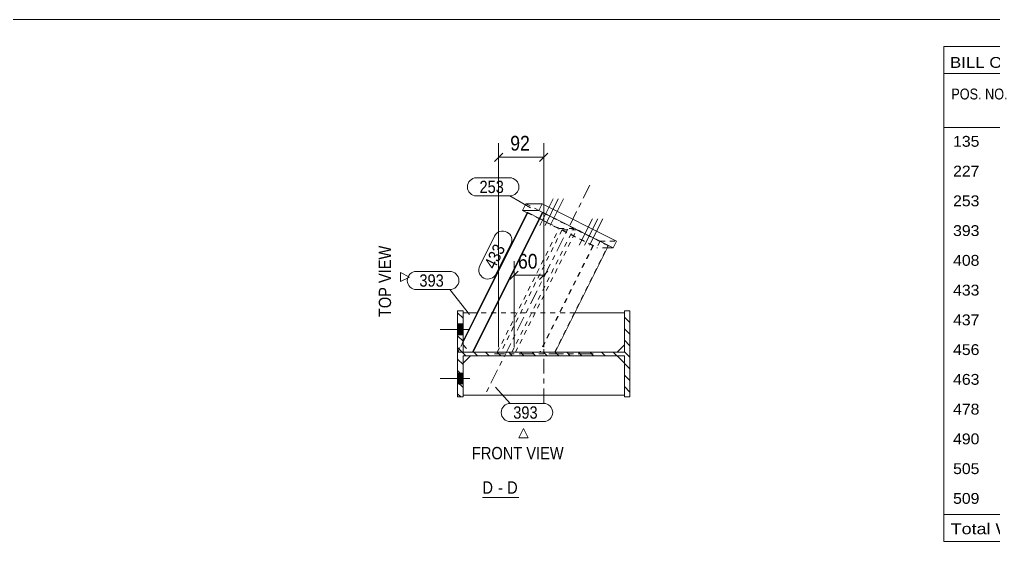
# Model space of a CAD drawing. Header units: millimetres. Extents: x 2 to 825, y 1 to 579.
# Drawn here: x 452.3 to 650.1, y 472.9 to 579 of the extents above; entities that cross this region are included whole.
import ezdxf

# ---------------------------------------------------------------- set-up
doc = ezdxf.new("R2010")
doc.units = ezdxf.units.MM
for name, pattern in [('XKITLINE00', [0]), ('XKITLINE01', [4, 1, -1, 1, -1]), ('XKITLINE03', [6, 3, -1, 1, -1])]:
    doc.linetypes.add(name, pattern=pattern)
for name, color, linetype, lineweight in [('Bolt', 3, 'Continuous', 0), ('Dimensions', 7, 'Continuous', 0), ('DrawingSheet', 5, 'Continuous', 0), ('OtherObjectType', 7, 'Continuous', 0), ('Part', 2, 'Continuous', 0), ('PartMark', 7, 'Continuous', 0)]:
    doc.layers.add(name, color=color, linetype=linetype, lineweight=lineweight)
doc.styles.add('ARIAL', font='ARIAL.TTF')
doc.styles.add('ARIAL_NARROW', font='ARIALN.TTF')

# ---------------------------------------------------------------- blocks, each defined once
blk = doc.blocks.new('*A4')
at = {"layer": 'Part', "color": 7, "linetype": 'XKITLINE00', "lineweight": 0}
for p, q in [((542.36, 518.28), (541.26, 519.38)), ((576.26, 517.38), (575.16, 518.48)), ((576.26, 519.74), (576.26, 519.74)), ((576.26, 519.74), (576.26, 519.74)), ((542.36, 515.92), (541.26, 517.02)), ((542.36, 513.57), (541.26, 514.67)), ((576.26, 515.03), (575.16, 516.13)), ((576.26, 512.67), (575.16, 513.77)), ((542.93, 510.64), (541.26, 512.31)), ((545.28, 510.64), (544.58, 511.34)), ((547.64, 510.64), (546.94, 511.34)), ((550, 510.64), (549.3, 511.34)), ((552.36, 510.64), (551.66, 511.34)), ((554.71, 510.64), (554.01, 511.34)), ((557.07, 510.64), (556.37, 511.34)), ((559.43, 510.64), (558.73, 511.34)), ((561.79, 510.64), (561.09, 511.34)), ((564.14, 510.64), (563.44, 511.34)), ((566.5, 510.64), (565.8, 511.34)), ((568.86, 510.64), (568.16, 511.34)), ((571.21, 510.64), (570.51, 511.34)), ((573.57, 510.64), (572.87, 511.34)), ((576.26, 510.31), (575.16, 511.41)), ((542.36, 508.85), (541.26, 509.95)), ((576.26, 507.96), (575.16, 509.06)), ((542.36, 506.5), (541.26, 507.6)), ((576.26, 505.6), (575.16, 506.7)), ((542.36, 504.14), (541.26, 505.24)), ((541.9, 502.24), (541.26, 502.88)), ((576.26, 503.24), (575.16, 504.34))]:
    blk.add_line(p, q, dxfattribs=at)
blk = doc.blocks.new('*A116')
at = {"layer": 'Bolt'}
for points in [[(542.36, 514.89), (541.26, 514.89), (541.26, 517.09), (542.36, 517.09)], [(542.36, 514.89), (541.26, 514.89), (541.26, 517.09), (542.36, 517.09)], [(542.36, 514.89), (541.26, 514.89), (541.26, 517.09), (542.36, 517.09)], [(542.36, 504.89), (541.26, 504.89), (541.26, 507.09), (542.36, 507.09)], [(542.36, 504.89), (541.26, 504.89), (541.26, 507.09), (542.36, 507.09)], [(542.36, 504.89), (541.26, 504.89), (541.26, 507.09), (542.36, 507.09)]]:
    blk.add_hatch(color=3, dxfattribs=at).paths.add_polyline_path(points, flags=17)
at = {"layer": 'Bolt', "color": 3, "linetype": 'XKITLINE00', "lineweight": 0}
for p, q in [((542.36, 517.09), (541.26, 517.09)), ((542.36, 517.09), (541.26, 517.09)), ((542.36, 517.09), (541.26, 517.09)), ((543.71, 515.99), (537.71, 515.99)), ((543.71, 515.99), (537.71, 515.99)), ((543.71, 515.99), (537.71, 515.99)), ((542.36, 514.89), (541.26, 514.89)), ((542.36, 514.89), (541.26, 514.89)), ((542.36, 514.89), (541.26, 514.89)), ((542.36, 507.09), (541.26, 507.09)), ((542.36, 507.09), (541.26, 507.09)), ((542.36, 507.09), (541.26, 507.09)), ((543.71, 505.99), (537.71, 505.99)), ((543.71, 505.99), (537.71, 505.99)), ((543.71, 505.99), (537.71, 505.99)), ((542.36, 504.89), (541.26, 504.89)), ((542.36, 504.89), (541.26, 504.89)), ((542.36, 504.89), (541.26, 504.89))]:
    blk.add_line(p, q, dxfattribs=at)
blk = doc.blocks.new('*A117')
at = {"layer": 'Bolt', "color": 3, "linetype": 'XKITLINE00', "lineweight": 0}
for p, q in [((557.97, 537.14), (560.65, 542.51)), ((559.02, 537.14), (561.7, 542.51)), ((560.07, 537.14), (562.75, 542.51)), ((565.97, 533.11), (568.65, 538.47)), ((567.02, 533.11), (569.7, 538.47)), ((568.07, 533.11), (570.75, 538.47))]:
    blk.add_line(p, q, dxfattribs=at)
blk = doc.blocks.new('*A118')
at = {"layer": 'Part', "color": 7, "linetype": 'XKITLINE03', "lineweight": 0}
for p, q in [((558.76, 500.99), (558.76, 520.99)), ((568.76, 510.99), (548.76, 510.99))]:
    blk.add_line(p, q, dxfattribs=at)
at = {"layer": 'Part', "color": 2, "linetype": 'XKITLINE00', "lineweight": 0}
for p, q in [((541.26, 502.24), (541.26, 519.74)), ((541.26, 519.74), (542.36, 519.74)), ((542.36, 519.74), (542.36, 511.34)), ((575.16, 511.34), (575.16, 519.74)), ((575.16, 519.74), (576.26, 519.74)), ((576.26, 519.74), (576.26, 502.24)), ((542.36, 511.34), (575.16, 511.34)), ((575.16, 510.64), (542.36, 510.64)), ((542.36, 510.64), (542.36, 502.24)), ((575.16, 502.24), (575.16, 510.64)), ((542.36, 502.24), (541.26, 502.24)), ((576.26, 502.24), (575.16, 502.24))]:
    blk.add_line(p, q, dxfattribs=at)
blk = doc.blocks.new('*A119')
at = {"layer": 'Part', "color": 2, "linetype": 'XKITLINE00', "lineweight": 0}
for p, q in [((542.36, 519.34), (545.24, 519.34)), ((575.16, 519.34), (565.07, 519.34)), ((573.66, 511.34), (575.16, 512.84))]:
    blk.add_line(p, q, dxfattribs=at)
at = {"layer": 'Part', "color": 7, "linetype": 'XKITLINE01', "lineweight": 0}
for p, q in [((542.36, 519.34), (542.36, 512.84)), ((565.07, 519.34), (545.24, 519.34)), ((575.16, 512.84), (575.16, 519.34)), ((542.36, 512.84), (543.86, 511.34)), ((543.86, 511.34), (573.66, 511.34))]:
    blk.add_line(p, q, dxfattribs=at)
blk = doc.blocks.new('*A120')
at = {"layer": 'Part', "color": 2, "linetype": 'XKITLINE00', "lineweight": 0}
for p, q in [((542.36, 509.14), (543.86, 510.64)), ((573.66, 510.64), (575.16, 509.14)), ((575.16, 502.64), (542.36, 502.64))]:
    blk.add_line(p, q, dxfattribs=at)
at = {"layer": 'Part', "color": 7, "linetype": 'XKITLINE01', "lineweight": 0}
for p, q in [((543.86, 510.64), (573.66, 510.64)), ((542.36, 502.64), (542.36, 509.14)), ((575.16, 509.14), (575.16, 502.64))]:
    blk.add_line(p, q, dxfattribs=at)
blk = doc.blocks.new('*A121')
at = {"layer": 'Part', "color": 7, "linetype": 'XKITLINE03', "lineweight": 0}
blk.add_line((568.11, 545.32), (546.7, 502.4), dxfattribs=at)
at = {"layer": 'Part', "color": 2, "linetype": 'XKITLINE00', "lineweight": 0}
for p, q in [((555.5, 539.74), (542.36, 513.39)), ((544.29, 511.34), (558.46, 539.74)), ((544.39, 511.34), (558.55, 539.74)), ((555.41, 539.74), (545.23, 519.34)), ((555.41, 539.74), (555.5, 539.74)), ((555.5, 539.74), (557.87, 538.55)), ((558.46, 539.74), (558.55, 539.74)), ((558.55, 539.74), (571.89, 533.01)), ((561.08, 511.34), (571.89, 533.01)), ((542.36, 513.58), (544.83, 518.54)), ((541.24, 511.34), (541.26, 511.38)), ((541.24, 511.34), (541.26, 511.34))]:
    blk.add_line(p, q, dxfattribs=at)
at = {"layer": 'Part', "color": 7, "linetype": 'XKITLINE01', "lineweight": 0}
for p, q in [((568.74, 533.01), (555.41, 539.74)), ((557.87, 538.55), (557.94, 538.51)), ((557.94, 538.51), (561.88, 536.52)), ((564.84, 536.52), (558.46, 539.74)), ((549.32, 511.34), (561.88, 536.52)), ((562.46, 536.23), (550.04, 511.34)), ((552.28, 511.34), (564.84, 536.52)), ((553, 511.34), (565.42, 536.23)), ((561.88, 536.52), (564.84, 536.52)), ((565.42, 536.23), (562.46, 536.23)), ((562.46, 536.23), (568.84, 533.01)), ((571.79, 533.01), (565.42, 536.23)), ((568.74, 533.01), (557.93, 511.34)), ((568.84, 533.01), (558.02, 511.34)), ((560.98, 511.34), (571.79, 533.01)), ((568.84, 533.01), (568.74, 533.01)), ((571.89, 533.01), (571.79, 533.01)), ((545.23, 519.34), (544.83, 518.54)), ((541.26, 511.38), (542.36, 513.58)), ((542.36, 513.39), (541.34, 511.34)), ((541.26, 511.34), (561.08, 511.34))]:
    blk.add_line(p, q, dxfattribs=at)
blk = doc.blocks.new('*A122')
at = {"layer": 'Part', "color": 2, "linetype": 'XKITLINE00', "lineweight": 0}
for p, q in [((554.41, 540.19), (555.08, 541.53)), ((554.41, 540.19), (555.39, 539.7)), ((554.41, 540.19), (557.77, 540.19)), ((555.08, 541.53), (558.44, 541.53)), ((558.44, 541.53), (557.77, 540.19)), ((572.88, 532.57), (557.77, 540.19)), ((573.55, 533.91), (558.44, 541.53)), ((572.88, 532.57), (571.66, 532.57)), ((573.55, 533.91), (572.88, 532.57))]:
    blk.add_line(p, q, dxfattribs=at)
at = {"layer": 'Part', "color": 7, "linetype": 'XKITLINE01', "lineweight": 0}
for p, q in [((555.08, 541.53), (570.19, 533.91)), ((555.39, 539.7), (569.53, 532.57)), ((570.19, 533.91), (569.53, 532.57)), ((571.66, 532.57), (569.53, 532.57)), ((570.19, 533.91), (573.55, 533.91))]:
    blk.add_line(p, q, dxfattribs=at)
blk = doc.blocks.new('*A164')
at = {"layer": 'DrawingSheet', "color": 5, "linetype": 'XKITLINE00', "lineweight": 0}
blk.add_line((825, 579), (5, 579), dxfattribs=at)
blk = doc.blocks.new('*A170')
at = {"layer": 'OtherObjectType', "color": 7, "linetype": 'XKITLINE00', "lineweight": 0}
for p, q in [((639.98, 573.5), (815.98, 573.5)), ((639.98, 573.5), (639.98, 562.5)), ((682.26, 573.42), (682.26, 567.87)), ((740.85, 568), (740.85, 573.5)), ((783.43, 567.96), (783.43, 573.42)), ((815.98, 568), (815.98, 573.5)), ((639.98, 568), (815.98, 568)), ((656.64, 568), (656.64, 557)), ((668.4, 567.98), (668.4, 557.03)), ((700.12, 567.99), (700.13, 557)), ((717.78, 567.98), (717.78, 557)), ((740.85, 567.98), (740.85, 557)), ((767.43, 568), (767.43, 557)), ((798.42, 568), (798.42, 557)), ((815.98, 568), (815.98, 562.5)), ((639.98, 562.5), (639.98, 557)), ((767.45, 562.52), (798.45, 562.52)), ((783.28, 562.52), (783.28, 557)), ((815.98, 562.5), (815.98, 557)), ((639.98, 557), (815.98, 557)), ((639.98, 557), (639.98, 550.95)), ((656.63, 557), (656.63, 550.95)), ((668.44, 556.99), (668.44, 550.95)), ((700.12, 557), (700.11, 550.95)), ((717.79, 557), (717.79, 550.95)), ((740.87, 557), (740.87, 550.95)), ((767.44, 557), (767.44, 550.95)), ((783.33, 556.95), (783.33, 550.95)), ((798.43, 557), (798.43, 550.95)), ((815.98, 557), (815.98, 550.95)), ((639.98, 550.95), (639.98, 544.9)), ((656.63, 550.95), (656.63, 544.9)), ((668.44, 550.94), (668.44, 544.9)), ((700.12, 550.95), (700.11, 544.9)), ((717.79, 550.95), (717.79, 544.9)), ((740.87, 550.95), (740.87, 544.9)), ((767.44, 550.95), (767.44, 544.9)), ((783.33, 550.9), (783.33, 544.9)), ((798.43, 550.95), (798.43, 544.9)), ((815.98, 550.95), (815.98, 544.9)), ((639.98, 544.9), (639.98, 538.85)), ((656.63, 544.9), (656.63, 538.85)), ((668.44, 544.89), (668.44, 538.85)), ((700.12, 544.9), (700.11, 538.85)), ((717.79, 544.9), (717.79, 538.85)), ((740.87, 544.9), (740.87, 538.85)), ((767.44, 544.9), (767.44, 538.85)), ((783.33, 544.85), (783.33, 538.85)), ((798.43, 544.9), (798.43, 538.85)), ((815.98, 544.9), (815.98, 538.85)), ((639.98, 538.85), (639.98, 532.8)), ((656.63, 538.85), (656.63, 532.8)), ((668.44, 538.84), (668.44, 532.8)), ((700.12, 538.85), (700.11, 532.8)), ((717.79, 538.85), (717.79, 532.8)), ((740.87, 538.85), (740.87, 532.8)), ((767.44, 538.85), (767.44, 532.8)), ((783.33, 538.8), (783.33, 532.8)), ((798.43, 538.85), (798.43, 532.8)), ((815.98, 538.85), (815.98, 532.8)), ((639.98, 532.8), (639.98, 526.75)), ((656.63, 532.8), (656.63, 526.75)), ((668.44, 532.79), (668.44, 526.75)), ((700.12, 532.8), (700.11, 526.75)), ((717.79, 532.8), (717.79, 526.75)), ((740.87, 532.8), (740.87, 526.75)), ((767.44, 532.8), (767.44, 526.75)), ((783.33, 532.75), (783.33, 526.75)), ((798.43, 532.8), (798.43, 526.75)), ((815.98, 532.8), (815.98, 526.75)), ((639.98, 526.75), (639.98, 520.7)), ((656.63, 526.75), (656.63, 520.7)), ((668.44, 526.74), (668.44, 520.7)), ((700.12, 526.75), (700.11, 520.7)), ((717.79, 526.75), (717.79, 520.7)), ((740.87, 526.75), (740.87, 520.7)), ((767.44, 526.75), (767.44, 520.7)), ((783.33, 526.7), (783.33, 520.7)), ((798.43, 526.75), (798.43, 520.7)), ((815.98, 526.75), (815.98, 520.7)), ((639.98, 520.7), (639.98, 514.65)), ((656.63, 520.7), (656.63, 514.65)), ((668.44, 520.69), (668.44, 514.65)), ((700.12, 520.7), (700.11, 514.65)), ((717.79, 520.7), (717.79, 514.65)), ((740.87, 520.7), (740.87, 514.65)), ((767.44, 520.7), (767.44, 514.65)), ((783.33, 520.65), (783.33, 514.65)), ((798.43, 520.7), (798.43, 514.65)), ((815.98, 520.7), (815.98, 514.65)), ((639.98, 514.65), (639.98, 508.6)), ((656.63, 514.65), (656.63, 508.6)), ((668.44, 514.64), (668.44, 508.6)), ((700.12, 514.65), (700.11, 508.6)), ((717.79, 514.65), (717.79, 508.6)), ((740.87, 514.65), (740.87, 508.6)), ((767.44, 514.65), (767.44, 508.6)), ((783.33, 514.6), (783.33, 508.6)), ((798.43, 514.65), (798.43, 508.6)), ((815.98, 514.65), (815.98, 508.6)), ((639.98, 508.6), (639.98, 502.55)), ((656.63, 508.6), (656.63, 502.55)), ((668.44, 508.59), (668.44, 502.55)), ((700.12, 508.6), (700.11, 502.55)), ((717.79, 508.6), (717.79, 502.55)), ((740.87, 508.6), (740.87, 502.55)), ((767.44, 508.6), (767.44, 502.55)), ((783.33, 508.55), (783.33, 502.55)), ((798.43, 508.6), (798.43, 502.55)), ((815.98, 508.6), (815.98, 502.55)), ((639.98, 502.55), (639.98, 496.5)), ((656.63, 502.55), (656.63, 496.5)), ((668.44, 502.54), (668.44, 496.5)), ((700.12, 502.55), (700.11, 496.5)), ((717.79, 502.55), (717.79, 496.5)), ((740.87, 502.55), (740.87, 496.5)), ((767.44, 502.55), (767.44, 496.5)), ((783.33, 502.5), (783.33, 496.5)), ((798.43, 502.55), (798.43, 496.5)), ((815.98, 502.55), (815.98, 496.5)), ((639.98, 496.5), (639.98, 490.45)), ((656.63, 496.5), (656.63, 490.45)), ((668.44, 496.49), (668.44, 490.45)), ((700.12, 496.5), (700.11, 490.45)), ((717.79, 496.5), (717.79, 490.45)), ((740.87, 496.5), (740.87, 490.45)), ((767.44, 496.5), (767.44, 490.45)), ((783.33, 496.45), (783.33, 490.45)), ((798.43, 496.5), (798.43, 490.45)), ((815.98, 496.5), (815.98, 490.45)), ((639.98, 490.45), (639.98, 484.4)), ((656.63, 490.45), (656.63, 484.4)), ((668.44, 490.44), (668.44, 484.4)), ((700.12, 490.45), (700.11, 484.4)), ((717.79, 490.45), (717.79, 484.4)), ((740.87, 490.45), (740.87, 484.4)), ((767.44, 490.45), (767.44, 484.4)), ((783.33, 490.4), (783.33, 484.4)), ((798.43, 490.45), (798.43, 484.4)), ((815.98, 490.45), (815.98, 484.4)), ((639.98, 484.4), (639.98, 478.35)), ((656.63, 484.4), (656.63, 478.35)), ((668.44, 484.39), (668.44, 478.35)), ((700.12, 484.4), (700.11, 478.35)), ((717.79, 484.4), (717.79, 478.35)), ((740.87, 484.4), (740.87, 478.35)), ((767.44, 484.4), (767.44, 478.35)), ((783.33, 484.35), (783.33, 478.35)), ((798.43, 484.4), (798.43, 478.35)), ((815.98, 484.4), (815.98, 478.35)), ((639.98, 478.35), (815.98, 478.35)), ((639.98, 478.35), (639.98, 472.85)), ((767.44, 478.35), (767.44, 472.85)), ((815.98, 478.35), (815.98, 472.85)), ((639.98, 472.85), (815.98, 472.85))]:
    blk.add_line(p, q, dxfattribs=at)
at = {"layer": 'OtherObjectType', "color": 7, "style": 'ARIAL_NARROW'}
for s, height, width, p in [('No. Required', 2.2, 1.36, (742.39, 569.72)), ('1', 2.2, 1.525501, (767.75, 569.72)), ('POS. NO.', 2.2, 1.02, (784.63, 569.79)), ('135', 2.2, 1.270501, (800.4, 569.69)), ('BILL OF MATERIALS', 2.2, 1.36, (641.25, 569.16)), ('ASSEMBLY POS.', 2.2, 1.36, (683.3, 569.5)), ('2-C28', 2.2, 1.525501, (716.23, 569.46)), ('LENGTH', 2.2, 1.275, (701.54, 564.49)), ('Material', 2.2, 1.445, (722.81, 564.41)), ('UNIT', 2.2, 1.445, (748.52, 564.4)), ('weight  (kg)', 1.98, 1.19, (775.11, 564.39)), ('POS. NO.', 2.2, 1.02, (641.53, 562.74)), ('QTYN.', 2.2, 1.02, (658.42, 562.84)), ('Profile', 2.2, 1.445, (677.26, 563.25)), ('NOTE', 2.2, 1.445, (802.44, 561.99)), ('(mm)', 2.2, 1.275, (704.26, 560.86)), ('weight kg/m', 1.98, 1.19, (745.69, 560.4)), ('QTY.', 1.98, 1.19, (771.68, 559.03)), ('TOTAL', 1.98, 1.19, (785.9, 558.91)), ('135', 2.2, 1.270501, (641.89, 553.12)), ('1', 2.2, 1.525501, (661.71, 552.91)), ('IPE350-J', 1.98, 1.355501, (669.56, 553.04)), ('10148.9', 2.2, 1.355501, (701.59, 553.01)), ('S235JR', 2.2, 1.355501, (719.81, 553.05)), ('49.40', 2.2, 1.525501, (742.62, 552.99)), ('501.35', 2.2, 1.525501, (768.57, 553.07)), ('501.35', 2.2, 1.525501, (784.08, 552.94)), ('227', 2.2, 1.270501, (641.89, 547.07)), ('1', 2.2, 1.525501, (661.71, 546.86)), ('PL20*240', 1.98, 1.355501, (669.56, 546.99)), ('380.0', 2.2, 1.355501, (701.59, 546.96)), ('S235JR', 2.2, 1.355501, (719.81, 547)), ('14.32', 2.2, 1.525501, (742.62, 546.94)), ('14.32', 2.2, 1.525501, (768.57, 547.02)), ('14.32', 2.2, 1.525501, (784.08, 546.89)), ('253', 2.2, 1.270501, (641.89, 541.02)), ('2', 2.2, 1.525501, (661.71, 540.81)), ('PL15*170', 1.98, 1.355501, (669.56, 540.94)), ('320.0', 2.2, 1.355501, (701.59, 540.91)), ('S235JR', 2.2, 1.355501, (719.81, 540.95)), ('6.41', 2.2, 1.525501, (742.62, 540.89)), ('6.41', 2.2, 1.525501, (768.57, 540.97)), ('12.81', 2.2, 1.525501, (784.08, 540.84)), ('393', 2.2, 1.270501, (641.89, 534.97)), ('2', 2.2, 1.525501, (661.71, 534.76)), ('PL10*80', 1.98, 1.355501, (669.56, 534.89)), ('328.0', 2.2, 1.355501, (701.59, 534.86)), ('S235JR', 2.2, 1.355501, (719.81, 534.9)), ('2.04', 2.2, 1.525501, (742.62, 534.84)), ('2.04', 2.2, 1.525501, (768.57, 534.92)), ('4.08', 2.2, 1.525501, (784.08, 534.79)), ('408', 2.2, 1.270501, (641.89, 528.92)), ('1', 2.2, 1.525501, (661.71, 528.71)), ('PL10*175', 1.98, 1.355501, (669.56, 528.84)), ('351.9', 2.2, 1.355501, (701.59, 528.81)), ('S235JR', 2.2, 1.355501, (719.81, 528.85)), ('4.83', 2.2, 1.525501, (742.62, 528.79)), ('4.83', 2.2, 1.525501, (768.57, 528.87)), ('4.83', 2.2, 1.525501, (784.08, 528.74)), ('433', 2.2, 1.270501, (641.89, 522.87)), ('1', 2.2, 1.525501, (661.71, 522.66)), ('IPE300-J', 1.98, 1.355501, (669.56, 522.79)), ('317.7', 2.2, 1.355501, (701.59, 522.76)), ('S235JR', 2.2, 1.355501, (719.81, 522.8)), ('36.70', 2.2, 1.525501, (742.62, 522.74)), ('11.66', 2.2, 1.525501, (768.57, 522.82)), ('11.66', 2.2, 1.525501, (784.08, 522.69)), ('437', 2.2, 1.270501, (641.89, 516.82)), ('1', 2.2, 1.525501, (661.71, 516.61)), ('IPE300-J', 1.98, 1.355501, (669.56, 516.74)), ('317.7', 2.2, 1.355501, (701.59, 516.71)), ('S235JR', 2.2, 1.355501, (719.81, 516.75)), ('36.70', 2.2, 1.525501, (742.62, 516.69)), ('11.66', 2.2, 1.525501, (768.57, 516.77)), ('11.66', 2.2, 1.525501, (784.08, 516.64)), ('456', 2.2, 1.270501, (641.89, 510.77)), ('5', 2.2, 1.525501, (661.71, 510.56)), ('PL5*162.7', 1.98, 1.355501, (669.56, 510.69)), ('279.3', 2.2, 1.355501, (701.59, 510.66)), ('S235JR', 2.2, 1.355501, (719.81, 510.7)), ('1.32', 2.2, 1.525501, (742.62, 510.64)), ('1.32', 2.2, 1.525501, (768.57, 510.72)), ('6.62', 2.2, 1.525501, (784.08, 510.59)), ('463', 2.2, 1.270501, (641.89, 504.72)), ('1', 2.2, 1.525501, (661.71, 504.51)), ('PL5*130', 1.98, 1.355501, (669.56, 504.64)), ('199.5', 2.2, 1.355501, (701.59, 504.61)), ('S235JR', 2.2, 1.355501, (719.81, 504.65)), ('1.02', 2.2, 1.525501, (742.62, 504.59)), ('1.02', 2.2, 1.525501, (768.57, 504.67)), ('1.02', 2.2, 1.525501, (784.08, 504.54)), ('478', 2.2, 1.270501, (641.89, 498.67)), ('1', 2.2, 1.525501, (661.71, 498.46)), ('PL5*162.7', 1.98, 1.355501, (669.56, 498.59)), ('295.3', 2.2, 1.355501, (701.59, 498.56)), ('S235JR', 2.2, 1.355501, (719.81, 498.6)), ('1.41', 2.2, 1.525501, (742.62, 498.54)), ('1.41', 2.2, 1.525501, (768.57, 498.62)), ('1.41', 2.2, 1.525501, (784.08, 498.49)), ('490', 2.2, 1.270501, (641.89, 492.62)), ('6', 2.2, 1.525501, (661.71, 492.41)), ('75.0', 2.2, 1.355501, (701.59, 492.51)), ('S235JR', 2.2, 1.355501, (719.81, 492.55)), ('0.22', 2.2, 1.525501, (742.62, 492.49)), ('0.22', 2.2, 1.525501, (768.57, 492.57)), ('1.30', 2.2, 1.525501, (784.08, 492.44)), ('PL5*75', 1.98, 1.355501, (669.56, 492.54)), ('505', 2.2, 1.270501, (641.89, 486.57)), ('183.6', 2.2, 1.355501, (701.59, 486.46)), ('S235JR', 2.2, 1.355501, (719.81, 486.5)), ('0.36', 2.2, 1.525501, (742.62, 486.44)), ('0.36', 2.2, 1.525501, (768.57, 486.52)), ('1', 2.2, 1.525501, (661.71, 486.36)), ('PL5*100', 1.98, 1.355501, (669.56, 486.49)), ('0.36', 2.2, 1.525501, (784.08, 486.39)), ('509', 2.2, 1.270501, (641.89, 480.52)), ('5', 2.2, 1.525501, (661.71, 480.31)), ('PL5*100', 1.98, 1.355501, (669.56, 480.44)), ('121.1', 2.2, 1.355501, (701.59, 480.41)), ('S235JR', 2.2, 1.355501, (719.81, 480.45)), ('0.24', 2.2, 1.525501, (742.62, 480.39)), ('0.24', 2.2, 1.525501, (768.57, 480.47)), ('1.19', 2.2, 1.525501, (784.08, 480.34)), ('(kg)', 1.98, 1.19, (792.4, 474.86)), ('Total Weight', 2.2, 1.445, (641.4, 474.34)), ('572.5', 2.2, 1.525501, (768.52, 474.49))]:
    blk.add_text(s, height=height, dxfattribs=dict(at, width=width)).set_placement(p)
blk = doc.blocks.new('*A329')
at = {"layer": 'Dimensions', "color": 7, "linetype": 'XKITLINE00', "lineweight": 0}
for p, q in [((549.59, 512.34), (549.59, 553.84)), ((558.76, 512.34), (558.76, 553.84)), ((550.43, 551.84), (548.74, 550.14)), ((549.59, 550.99), (558.76, 550.99)), ((559.61, 551.84), (557.91, 550.14))]:
    blk.add_line(p, q, dxfattribs=at)
at = {"layer": 'Dimensions', "color": 3}
for p in [(549.59, 550.99), (558.76, 550.99)]:
    blk.add_point(p, dxfattribs=at)
at = {"layer": 'Dimensions', "color": 3, "style": 'ARIAL', "width": 0.85}
blk.add_text('92', height=3, dxfattribs=at).set_placement((551.95, 552.34))
blk = doc.blocks.new('*A330')
at = {"layer": 'Dimensions', "color": 7, "linetype": 'XKITLINE00', "lineweight": 0}
for p, q in [((552.73, 512.34), (552.73, 529.84)), ((558.76, 512.34), (558.76, 529.84)), ((553.58, 527.84), (551.88, 526.14)), ((552.73, 526.99), (558.76, 526.99)), ((559.61, 527.84), (557.91, 526.14))]:
    blk.add_line(p, q, dxfattribs=at)
at = {"layer": 'Dimensions', "color": 3}
for p in [(552.73, 526.99), (558.76, 526.99)]:
    blk.add_point(p, dxfattribs=at)
at = {"layer": 'Dimensions', "color": 3, "style": 'ARIAL', "width": 0.85}
blk.add_text('60', height=3, dxfattribs=at).set_placement((553.52, 528.34))
blk = doc.blocks.new('*A331')
at = {"layer": 'PartMark', "color": 7, "linetype": 'XKITLINE00', "lineweight": 0}
for p, q in [((545.09, 546.81), (551.85, 546.81)), ((545.09, 543.11), (551.85, 543.11)), ((556.09, 540.72), (551.85, 543.11))]:
    blk.add_line(p, q, dxfattribs=at)
for centre, start, end in [((545.09, 544.96), 90, 270), ((551.85, 544.96), 270, 90)]:
    blk.add_arc(centre, 1.85, start, end, dxfattribs=at)
at = {"layer": 'PartMark', "color": 3, "style": 'ARIAL', "width": 0.85}
blk.add_text('253', height=2.5, dxfattribs=at).set_placement((545.69, 543.71))
blk = doc.blocks.new('*A332')
at = {"layer": 'PartMark', "color": 7, "linetype": 'XKITLINE00', "lineweight": 0}
for p, q in [((545.75, 528.9), (548.77, 534.95)), ((549.06, 527.25), (552.08, 533.3))]:
    blk.add_line(p, q, dxfattribs=at)
for centre, start, end in [((550.43, 534.12), 333.4883, 153.4883), ((547.41, 528.07), 153.4883, 333.4883)]:
    blk.add_arc(centre, 1.85, start, end, dxfattribs=at)
at = {"layer": 'PartMark', "color": 3, "style": 'ARIAL', "width": 0.85}
blk.add_text('433', height=2.5, rotation=63.4895, dxfattribs=at).set_placement((548.79, 528.05))
blk = doc.blocks.new('*A333')
at = {"layer": 'PartMark', "color": 7, "linetype": 'XKITLINE00', "lineweight": 0}
for p, q in [((548.95, 504.27), (551.95, 500.93)), ((551.95, 500.93), (558.71, 500.93)), ((551.95, 497.23), (558.71, 497.23))]:
    blk.add_line(p, q, dxfattribs=at)
for centre, start, end in [((551.95, 499.08), 90, 270), ((558.71, 499.08), 270, 90)]:
    blk.add_arc(centre, 1.85, start, end, dxfattribs=at)
at = {"layer": 'PartMark', "color": 3, "style": 'ARIAL', "width": 0.85}
blk.add_text('393', height=2.5, dxfattribs=at).set_placement((552.55, 497.83))
blk = doc.blocks.new('*A334')
at = {"layer": 'PartMark', "color": 7, "linetype": 'XKITLINE00', "lineweight": 0}
for p, q in [((532.89, 527.77), (539.66, 527.77)), ((532.89, 524.07), (539.66, 524.07)), ((543.66, 518.99), (539.66, 524.07))]:
    blk.add_line(p, q, dxfattribs=at)
for centre, start, end in [((532.89, 525.92), 90, 270), ((539.66, 525.92), 270, 90)]:
    blk.add_arc(centre, 1.85, start, end, dxfattribs=at)
at = {"layer": 'PartMark', "color": 3, "style": 'ARIAL', "width": 0.85}
blk.add_text('393', height=2.5, dxfattribs=at).set_placement((533.49, 524.67))
blk = doc.blocks.new('*A335')
at = {"layer": 'OtherObjectType', "color": 7, "linetype": 'XKITLINE00', "lineweight": 0}
for p, q in [((529.62, 525.7), (529.62, 527.57)), ((529.62, 527.57), (531.49, 526.63)), ((531.49, 526.63), (529.62, 525.7)), ((531.49, 526.63), (531.49, 526.63)), ((553.69, 493.95), (554.63, 495.83)), ((554.63, 495.83), (555.56, 493.95)), ((554.63, 495.83), (554.63, 495.83)), ((555.56, 493.95), (553.69, 493.95)), ((546.29, 481.83), (553.71, 481.83))]:
    blk.add_line(p, q, dxfattribs=at)
at = {"layer": 'OtherObjectType', "color": 7, "style": 'ARIAL', "width": 0.85}
blk.add_text('TOP VIEW', height=2.5, rotation=90, dxfattribs=at).set_placement((527.74, 518.48))
for s, p in [('FRONT VIEW', (544.16, 489.58)), ('D', (546.29, 482.58)), ('D', (551.31, 482.58)), ('-', (549.45, 482.58))]:
    blk.add_text(s, height=2.5, dxfattribs=at).set_placement(p)

msp = doc.modelspace()

# ---------------------------------------------------------------- block references
at = {"lineweight": 0}
for name in ['*A164', '*A170', '*A329', '*A331', '*A121', '*A117', '*A122', '*A332', '*A330', '*A334', '*A118', '*A4', '*A119', '*A116', '*A120', '*A333']:
    msp.add_blockref(name, (0, 0), dxfattribs=at)
at = {"layer": 'OtherObjectType', "lineweight": 0}
msp.add_blockref('*A335', (0, 0), dxfattribs=at)

doc.saveas('drawing.dxf')
